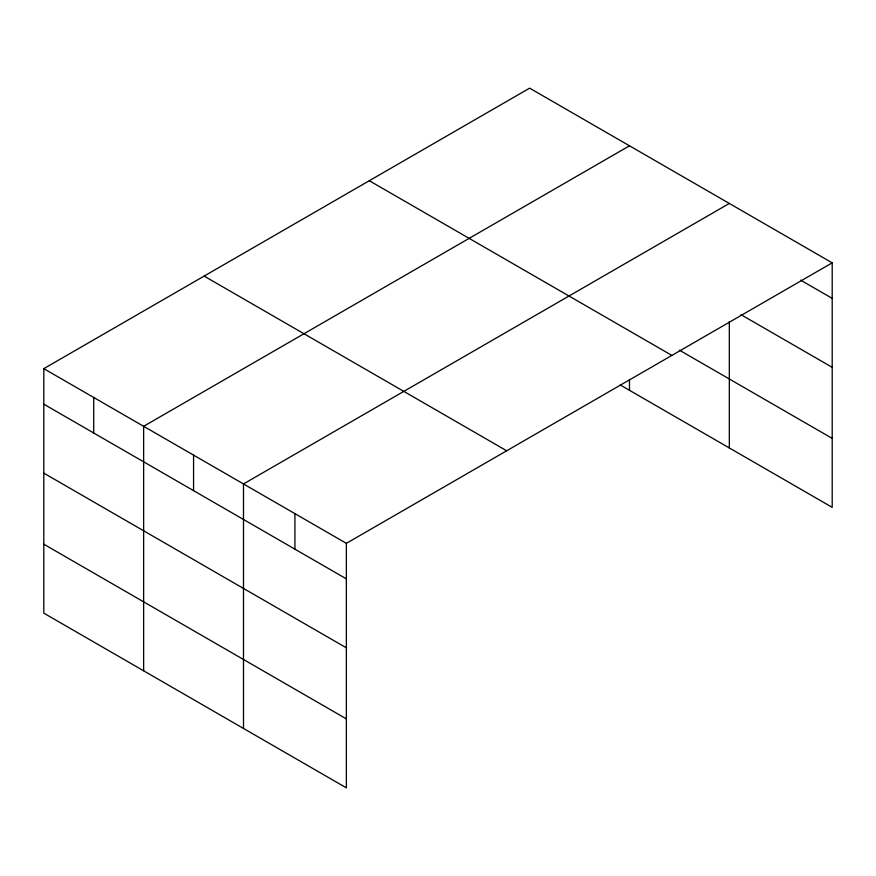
<?xml version="1.0" encoding="UTF-8"?>
<svg xmlns="http://www.w3.org/2000/svg" width="876" height="876" viewBox="0 0 876 876"><rect width="100%" height="100%" fill="white"/><g stroke="black" fill="none" stroke-linecap="round" stroke-linejoin="round"><path stroke-width="1.31" d="M620.197 384.947L832.2 507.346L832.2 262.844L529.641 88.158L43.8 368.654L43.8 613.156L346.359 787.842L346.359 543.339L43.8 368.654M629.483 145.81L143.642 426.305L143.642 670.797M729.325 203.451L243.495 483.946L243.495 728.449M346.359 543.339L832.2 262.844M800.642 280.145L832.2 298.366M741.019 314.681L832.2 367.329M679.404 350.17L832.2 438.383M369.311 180.73L671.87 355.404M204.13 276.093L506.689 450.779M43.8 404.175L346.359 578.861M43.8 473.139L346.359 647.824M43.8 544.193L346.359 718.878M729.325 321.601L729.325 447.954M629.483 379.483L629.483 390.302M294.927 513.643L294.927 549.164M193.563 455.126L193.563 490.648M93.721 397.474L93.721 432.996"/></g></svg>
